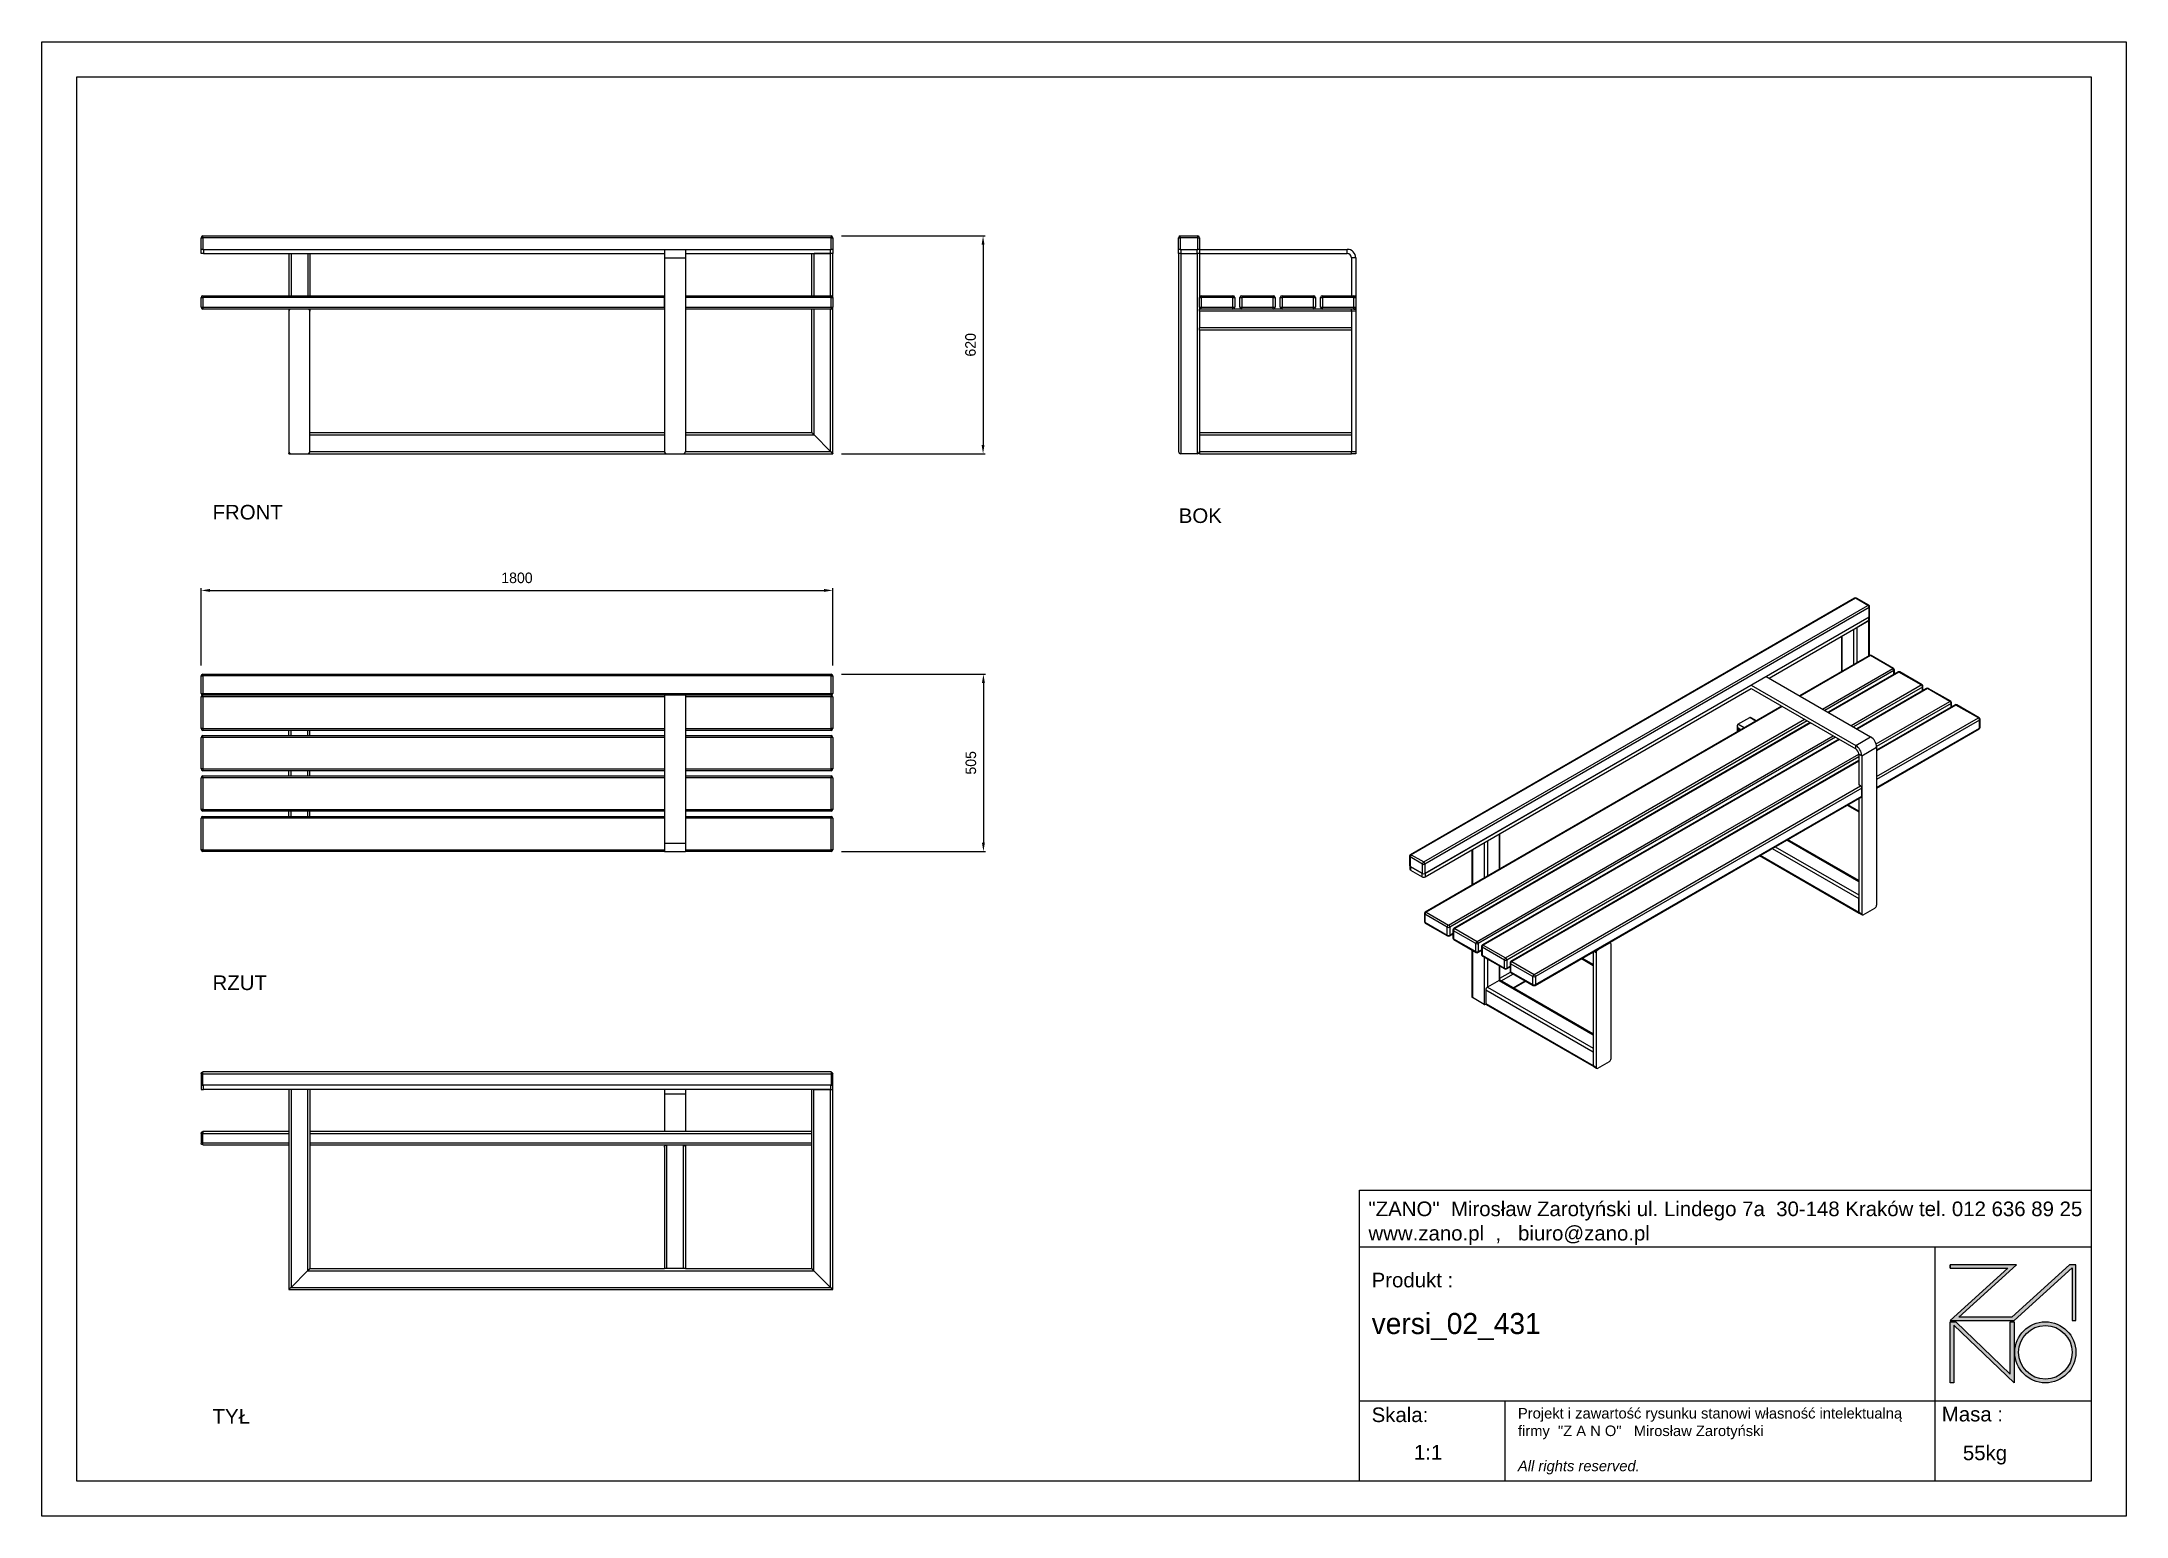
# Model space of a CAD drawing. Header units: millimetres. Extents: x 2 to 5942, y -1953 to 2247.
import ezdxf

# ---------------------------------------------------------------- set-up
doc = ezdxf.new("R2010")
doc.units = ezdxf.units.MM
doc.header["$PDSIZE"] = -1
doc.layers.add('tabelka', color=155, linetype='Continuous')
doc.layers.add('WYMIAR', color=96, linetype='Continuous')
doc.dimstyles.new('1-1', dxfattribs={"dimtxt": 30, "dimasz": 25, "dimexe": 6.25, "dimexo": 30, "dimgap": 20.625, "dimtad": 1, "dimdec": 1, "dimtxsty": 'Standard', "dimcen": 0, "dimclrd": 2, "dimclre": 2, "dimclrt": 2, "dimadec": 0, "dimazin": 0, "dimtfac": 1, "dimtdec": 1, "dimtmove": 0, "dimatfit": 3, "dimfxl": 0, "dimarcsym": 0})

# ---------------------------------------------------------------- blocks, each defined once
blk = doc.blocks.new('zano')
at = {"layer": 'Defpoints', "lineweight": 5}
for points in [[(6270.2, 3716.2), (6270.2, 3707.4), (6434.8, 3707.4), (6270.2, 3558.4), (6452.4, 3558.4), (6617.9, 3708.2), (6617.9, 3558.4), (6628.6, 3558.4), (6628.6, 3716.2), (6610.7, 3716.2), (6446.1, 3567.2), (6295.4, 3567.2), (6459.9, 3716.2), (6270.2, 3716.2), (6270.2, 3707.4)], [(6270.2, 3554.4), (6286.2, 3554.4), (6441.7, 3405.6), (6441.7, 3554.4), (6452.4, 3554.4), (6452.4, 3380.5), (6281, 3544.6), (6281, 3380.5), (6270.2, 3380.5)]]:
    blk.add_hatch(color=251, dxfattribs=at).paths.add_polyline_path(points)
h = blk.add_hatch(color=251, dxfattribs=at)
h.paths.add_polyline_path([(6454.7, 3467.4, 1), (6628.6, 3467.4, 1)])
h.paths.add_polyline_path([(6617.9, 3467.4, -1), (6465.4, 3467.4, -1)], flags=16)
at = {"layer": 'Defpoints', "color": 251, "lineweight": 5}
blk.add_lwpolyline([(6434.8, 3707.4), (6270.2, 3558.4), (6452.4, 3558.4), (6617.9, 3708.2), (6617.9, 3558.4), (6628.6, 3558.4), (6628.6, 3716.2), (6610.7, 3716.2), (6446.1, 3567.2), (6295.4, 3567.2), (6459.9, 3716.2), (6270.2, 3716.2), (6270.2, 3707.4), (6432.1, 3707.4)], dxfattribs=at)
for points in [[(6270.2, 3716.2), (6270.2, 3707.4), (6434.8, 3707.4), (6270.2, 3558.4), (6452.4, 3558.4), (6617.9, 3708.2), (6617.9, 3558.4), (6628.6, 3558.4), (6628.6, 3716.2), (6610.7, 3716.2), (6446.1, 3567.2), (6295.4, 3567.2), (6459.9, 3716.2), (6270.2, 3716.2), (6270.2, 3707.4)], [(6270.2, 3554.4), (6286.2, 3554.4), (6441.7, 3405.6), (6441.7, 3554.4), (6452.4, 3554.4), (6452.4, 3380.5), (6281, 3544.6), (6281, 3380.5), (6270.2, 3380.5)]]:
    blk.add_lwpolyline(points, close=True, dxfattribs=at)
for radius in [87, 76.3]:
    blk.add_circle((6541.7, 3467.4), radius, dxfattribs=at)
blk = doc.blocks.new('TABELA')
at = {"layer": 'tabelka', "lineweight": 5}
for p, q in [((4587.4, 3929.4), (6672.4, 3929.4)), ((4587.4, 3767.6), (4587.4, 3929.4)), ((4587.4, 3929.4), (6672.4, 3929.4)), ((6226.5, 3767.6), (6226.5, 3329)), ((4587.4, 3329), (6672.4, 3329)), ((5001.6, 3329), (5001.6, 3100.4)), ((6226.5, 3329), (6226.5, 3100.4))]:
    blk.add_line(p, q, dxfattribs=at)
blk.add_lwpolyline([(4587.4, 3767.6), (6672.4, 3767.6), (6672.4, 3100.4), (4587.4, 3100.4)], close=True, dxfattribs=at)
blk.add_blockref('zano', (0, 0))
at = {"layer": 'tabelka', "lineweight": 5, "attachment_point": 1}
for s, insert, char_height, width in [('{\\fArial|b0|i0|c238|p34;"ZANO"  Mirosław Zarotyński ul. Lindego 7a  30-148 Kraków tel. 012 636 89 25\\Pwww.zano.pl  ,   biuro@zano.pl}', (4613, 3896.9), 41.595, 2040.38), ('{\\fArial|b0|i0|c238|p34;Produkt : }', (4622, 3694.1), 41.595, 265.273), ('{\\fCentury Gothic|b0|i0|c238|p34;versi_02_431}', (4622, 3579.5), 60, 1084.274), ('{\\fArial|b0|i0|c238|p34;Skala: }', (4622, 3310.3), 41.595, 191.675), ('{\\fArial|b0|i0|c238|p34;Masa :}', (6246.7, 3312.2), 41.595, 200.457), ('{\\fArial|b0|i0|c238|p34;1:1}', (4742.5, 3203.5), 41.595, 42.482), ('{\\fArial|b0|i0|c238|p34;55kg}', (6306.7, 3201.8), 41.595, 42.482)]:
    blk.add_mtext(s, dxfattribs=dict(at, insert=insert, char_height=char_height, width=width))
at = {"layer": 'tabelka', "color": 1, "lineweight": 5, "insert": (5038.9, 3308.9), "char_height": 30, "width": 1186.12, "attachment_point": 1}
blk.add_mtext('{\\fArial|b0|i0|c0|p34;Projekt i zawartość rysunku stanowi własność intelektualną firmy \\fArial|b0|i0|c238|p34; "Z A N O"   Mirosław Zarotyński\\fArial|b0|i1|c238|p34;\\P\\PAll rights reserved.}', dxfattribs=at)
blk = doc.blocks.new('izometria')
for p, q in [((2519.2, 1058.5), (1253.4, 327.8)), ((2521.7, 1058.3), (1255.9, 327.6)), ((1291.3, 307.2), (2557, 1037.9)), ((2560.6, 1031.7), (1294.8, 301.1)), ((2557, 1037.9), (2521.7, 1058.3)), ((2559.5, 1038.1), (2524.2, 1058.5)), ((2560.6, 1004.8), (2560.6, 1031.7)), ((2562, 1006.8), (2562, 1033.8)), ((1294.8, 274.1), (2560.6, 1004.8)), ((1295.8, 274.7), (2559.6, 1004.2)), ((2275.6, 830.5), (2559.6, 994.4)), ((2483.8, 850.3), (2483.8, 950.7)), ((2517.1, 869.6), (2517.1, 969.9)), ((2559.6, 994.4), (2526.2, 975.2)), ((2526.2, 874.8), (2526.2, 975.2)), ((2559.6, 994.4), (2559.6, 1004.2)), ((2559.6, 894), (2559.6, 994.4)), ((2561.4, 997), (2561.4, 1005.5)), ((2561.4, 895.1), (2561.4, 997)), ((2561.6, 895.2), (2362.5, 780.3)), ((2564.1, 895), (2364, 779.5)), ((2481.9, 949.6), (2481.9, 849.2)), ((2627.7, 858.2), (2564.1, 895)), ((2630.2, 858.5), (2566.6, 895.2)), ((2267.1, 835.4), (2564.8, 663.5)), ((2427.6, 742.7), (2627.7, 858.2)), ((2631.3, 852.1), (2434.7, 738.6)), ((2642.9, 848.3), (2443.8, 733.4)), ((2645.4, 848), (2445.3, 732.5)), ((2631.3, 841.6), (2631.3, 852.1)), ((2632.7, 842.4), (2632.7, 854.1)), ((2709, 811.3), (2645.4, 848)), ((2711.5, 811.5), (2647.9, 848.3)), ((1295.8, 264.9), (2224.7, 801.1)), ((2224.7, 810.9), (2522.4, 639)), ((2224.7, 801.1), (2522.4, 629.2)), ((2509, 695.8), (2709, 811.3)), ((2712.6, 805.2), (2516, 691.7)), ((2724.2, 801.3), (2525.2, 686.4)), ((2726.7, 801.1), (2526.6, 685.6)), ((2712.6, 794.6), (2712.6, 805.2)), ((2714, 795.5), (2714, 807.2)), ((2790.4, 764.3), (2726.7, 801.1)), ((2792.9, 764.6), (2729.2, 801.3)), ((2311.6, 750.9), (1295.9, 164.5)), ((2313.1, 750.1), (1298.4, 164.3)), ((1362, 127.5), (2376.7, 713.3)), ((2186.8, 699.2), (2220.2, 718.5)), ((2237.8, 708.3), (2220.2, 718.5)), ((2239.7, 709.4), (2224.7, 718)), ((2580.3, 643.1), (2790.4, 764.3)), ((2793.9, 758.2), (2581.7, 635.7)), ((2805.5, 754.4), (2581.8, 625.2)), ((2808, 754.1), (2581.8, 623.5)), ((2581.8, 550), (2871.7, 717.4)), ((2793.9, 747.7), (2793.9, 758.2)), ((2795.4, 748.5), (2795.4, 760.3)), ((2871.7, 717.4), (2808, 754.1)), ((2874.2, 717.6), (2810.5, 754.4)), ((2876.7, 690.5), (2876.7, 713.3)), ((2383.8, 709.2), (1365.5, 121.4)), ((2392.9, 704), (1377.2, 117.6)), ((2394.4, 703.1), (1379.7, 117.3)), ((1443.3, 80.6), (2458, 666.4)), ((2465.1, 662.3), (1446.9, 74.5)), ((2474.3, 657), (1458.5, 70.6)), ((2475.7, 656.2), (1461, 70.4)), ((2184.9, 695), (2184.9, 677.8)), ((2204.4, 689), (2186.8, 699.2)), ((2191.1, 681.3), (2186.8, 688.7)), ((2195.3, 683.8), (2186.8, 688.7)), ((2186.8, 688.7), (2186.8, 678.8)), ((2522.4, 639), (2564.8, 663.5)), ((2875.2, 711.3), (2581.8, 541.9)), ((2581.8, 519), (2875.2, 688.4)), ((2581.8, 517.3), (2874.2, 686.1)), ((2875.2, 688.4), (2875.2, 711.3)), ((1524.6, 33.7), (2530.9, 614.5)), ((2530.9, 606.4), (1528.2, 27.5)), ((2530.9, 595.8), (1539.8, 23.7)), ((2530.9, 594.1), (1542.3, 23.5)), ((2522.4, 629.2), (2522.4, 639)), ((2539.3, 609.6), (2530.9, 614.5)), ((2530.9, 614.5), (2530.9, 526.4)), ((2539.3, 609.6), (2581.8, 634.1)), ((2539.3, 609.6), (2539.3, 159.2)), ((2581.8, 634.1), (2581.8, 183.7)), ((2581.8, 541.9), (2581.8, 519)), ((1606, -13.3), (2535.8, 523.5)), ((1608.5, -44.6), (2538.3, 492.2)), ((2539.3, 517.4), (1609.5, -19.4)), ((1609.5, -42.3), (2539.3, 494.5)), ((2535.8, 523.5), (2530.9, 526.4)), ((2530.9, 487.9), (2530.9, 164.1)), ((2530.9, 487.9), (2530.9, 451.6)), ((2539.3, 494.5), (2539.3, 517.4)), ((2497.5, 468.7), (2530.9, 449.4)), ((2530.9, 451.6), (2499.4, 469.7)), ((1463.5, 361.7), (1463.5, 261.3)), ((1472.6, 366.9), (1506, 386.2)), ((1472.6, 366.9), (1472.6, 266.6)), ((1506, 386.2), (1506, 285.8)), ((1507.8, 286.9), (1507.8, 387.3)), ((2326.2, 369.8), (2530.9, 251.7)), ((2530.9, 253.8), (2328.1, 370.9)), ((1250.9, 323.5), (1250.9, 296.6)), ((1287.8, 301.1), (1252.4, 321.5)), ((1252.4, 321.5), (1252.4, 294.5)), ((1255.9, 327.6), (1291.3, 307.2)), ((1287.8, 274.1), (1287.8, 301.1)), ((1294.8, 301.1), (1294.8, 274.1)), ((1428.3, 341.4), (1428.3, 241)), ((1430.2, 342.4), (1430.2, 242.1)), ((2248.5, 325), (2532.2, 161.2)), ((2250.4, 326), (2530.9, 164.1)), ((2283.8, 345.3), (2530.9, 202.7)), ((2292.9, 350.5), (2530.9, 213.1)), ((1251.5, 295.2), (1251.5, 286.8)), ((1252.4, 294.5), (1287.8, 274.1)), ((1253.4, 293.9), (1286.8, 274.7)), ((1253.4, 293.9), (1253.4, 284.1)), ((1253.4, 284.1), (1286.8, 264.9)), ((1286.8, 264.9), (1286.8, 274.7)), ((1295.8, 274.7), (1295.8, 264.9)), ((2530.9, 164.1), (2530.9, 202.7)), ((1293.4, 160.2), (1293.4, 137.3)), ((1358.5, 121.4), (1294.8, 158.2)), ((1294.8, 158.2), (1294.8, 135.3)), ((1294.8, 135.3), (1358.5, 98.6)), ((1295.9, 133), (1359.5, 96.3)), ((1298.4, 164.3), (1362, 127.5)), ((1358.5, 98.6), (1358.5, 121.4)), ((1365.5, 121.4), (1365.5, 98.6)), ((2530.9, 164.1), (2539.3, 159.2)), ((2532.2, 161.2), (2540.7, 156.3)), ((2543.9, 156.6), (2577.2, 175.9)), ((1364.5, 96.3), (1374.7, 102.1)), ((1365.5, 98.6), (1374.7, 103.8)), ((1374.7, 113.3), (1374.7, 90.4)), ((1439.8, 74.5), (1376.2, 111.2)), ((1376.2, 111.2), (1376.2, 88.4)), ((1376.2, 88.4), (1439.8, 51.6)), ((1377.2, 86.1), (1440.8, 49.3)), ((1379.7, 117.3), (1443.3, 80.6)), ((1439.8, 51.6), (1439.8, 74.5)), ((1446.9, 74.5), (1446.9, 51.6)), ((1456, 66.3), (1456, 43.5)), ((1521.1, 27.5), (1457.5, 64.3)), ((1457.5, 64.3), (1457.5, 41.4)), ((1461, 70.4), (1524.6, 33.7)), ((1820.6, 75.5), (1787.3, 56.3)), ((1820.6, 75.5), (1818.6, 76.7)), ((1823.8, 75.9), (1820.4, 77.8)), ((1825.2, -253), (1825.2, 72.9)), ((1428.3, 56.6), (1428.3, -75.1)), ((1430.2, 55.5), (1430.2, -79.2)), ((1445.8, 49.3), (1456, 55.2)), ((1446.9, 51.6), (1456, 56.9)), ((1457.5, 41.4), (1521.1, 4.7)), ((1458.5, 39.1), (1522.1, 2.4)), ((1463.5, 36.2), (1463.5, -98.5)), ((1472.6, 31), (1472.6, -49.5)), ((1506, 11.7), (1506, -30.2)), ((1507.8, -29.2), (1507.8, 10.6)), ((1521.1, 4.7), (1521.1, 27.5)), ((1527.1, 2.4), (1537.3, 8.3)), ((1528.2, 27.5), (1528.2, 4.7)), ((1528.2, 4.7), (1537.3, 9.9)), ((1537.3, 19.4), (1537.3, -3.5)), ((1602.4, -19.4), (1538.8, 17.3)), ((1538.8, 17.3), (1538.8, -5.5)), ((1542.3, 23.5), (1606, -13.3)), ((1740.9, 31.9), (1774.3, 12.6)), ((1774.3, 14.8), (1742.8, 33)), ((1774.3, 51.1), (1774.3, -272.6)), ((1774.3, 51.1), (1774.3, 14.8)), ((1782.7, 48.4), (1776.1, 52.2)), ((1782.7, 48.4), (1782.7, -277.5)), ((1785.2, 57.5), (1787.3, 56.3)), ((1468.1, -57.3), (1774.3, -234.1)), ((1468.1, -57.3), (1468.1, -95.9)), ((1506, -30.2), (1472.6, -49.5)), ((1472.6, -49.5), (1774.3, -223.6)), ((1506, -30.2), (1774.3, -185.1)), ((1507.8, -23.9), (1538.2, -6.4)), ((1774.3, -182.9), (1509.2, -29.9)), ((1512.4, -31.8), (1546.8, -11.9)), ((1538.8, -5.5), (1602.4, -42.3)), ((1539.8, -7.8), (1603.5, -44.6)), ((1545.8, -51), (1580.2, -31.1)), ((1547.6, -52.1), (1582.1, -32.2)), ((1602.4, -42.3), (1602.4, -19.4)), ((1609.5, -19.4), (1609.5, -42.3)), ((1463.5, -98.5), (1430.2, -79.2)), ((1468.1, -95.9), (1774.3, -272.6)), ((1468.1, -98), (1468.5, -97.8)), ((1469.4, -98.8), (1775.6, -275.6)), ((1774.3, -234.1), (1774.3, -272.6)), ((1774.3, -272.6), (1782.7, -277.5)), ((1775.6, -275.6), (1784.1, -280.5)), ((1787.3, -280.1), (1820.6, -260.9))]:
    blk.add_line(p, q)
for centre, radius, start, end in [((2521.7, 1054.2), 5, 60.00269, 119.99731), ((2520.2, 1056.2), 2.51, 54.38282, 114.30692), ((2523.1, 1056.2), 2.51, 65.69299, 125.6175), ((2558.5, 1035.8), 2.51, 65.69299, 125.6175), ((2552.9, 1031.4), 7.68, 2.6054, 57.3946), ((2557, 1033.8), 5, 0, 60.00269), ((2559.5, 1034), 2.51, 294.37425, 354.30471), ((2558.2, 997.4), 3.22, 294.37384, 354.30574), ((2559.5, 1007.1), 2.51, 294.37425, 354.30471), ((2564.1, 890.9), 5, 60.00269, 119.99731), ((2562.6, 892.9), 2.51, 54.38216, 114.30704), ((2565.6, 892.9), 2.51, 65.69303, 125.61801), ((2629.2, 856.2), 2.51, 65.69303, 125.61801), ((2623.6, 851.8), 7.68, 2.60549, 57.39451), ((2627.7, 854.1), 5, 360, 60.00269), ((2630.2, 854.4), 2.51, 294.3737, 354.30526), ((2645.4, 843.9), 5, 60.00269, 119.99731), ((2643.9, 846), 2.51, 54.38209, 114.30733), ((2646.9, 846), 2.51, 65.69303, 125.61801), ((2710.5, 809.2), 2.51, 65.69303, 125.61801), ((2704.9, 804.8), 7.68, 2.60558, 57.39442), ((2709, 807.2), 5, 360, 60.00269), ((2711.5, 807.5), 2.51, 294.3755, 354.30347), ((2726.7, 797), 5, 60.00269, 119.99731), ((2725.3, 799), 2.51, 54.38222, 114.30674), ((2728.2, 799), 2.51, 65.69303, 125.61801), ((2791.8, 762.3), 2.51, 65.69303, 125.61801), ((2786.2, 757.9), 7.68, 2.60513, 57.39487), ((2790.4, 760.3), 5, 0, 60.00269), ((2792.9, 760.5), 2.51, 294.37282, 354.30504), ((2808, 750.1), 5, 60.00269, 119.99731), ((2806.6, 752.1), 2.51, 54.38199, 114.30697), ((2809.5, 752.1), 2.51, 65.69303, 125.61801), ((2873.1, 715.4), 2.51, 65.69303, 125.61801), ((2867.5, 710.9), 7.68, 2.60513, 57.39487), ((2871.7, 713.3), 5, 0, 60.00269), ((2874.2, 713.6), 2.51, 294.37476, 354.3031), ((2544.9, 632.5), 36.9, 2.60544, 57.39452), ((2871.7, 690.5), 5, 299.99731, 0), ((2872.9, 688.1), 2.35, 303.40084, 7.91219), ((2874.2, 690.7), 2.51, 294.37476, 354.3031), ((2502.5, 608), 36.9, 2.60544, 57.39452), ((2512.5, 613.8), 18.4, 2.47654, 57.52354), ((2531.7, 517), 7.68, 2.60513, 57.39487), ((2537, 494.2), 2.35, 303.40084, 7.91219), ((1255.9, 323.5), 5, 119.99731, 180), ((1253.4, 323.8), 2.51, 185.69446, 245.62722), ((1260.1, 321.1), 7.68, 122.60511, 177.39489), ((1254.5, 325.5), 2.51, 54.38282, 114.30692), ((1295.4, 300.7), 7.68, 122.60511, 177.39489), ((1291.3, 307.9), 7.68, 242.60914, 297.39086), ((1287.2, 300.7), 7.68, 2.6054, 57.3946), ((1253.4, 296.8), 2.51, 185.69446, 245.62722), ((1254.7, 287.1), 3.22, 185.69381, 245.62662), ((1291.3, 273.6), 9.84, 242.60949, 297.39051), ((1291.3, 280.9), 7.68, 242.60914, 297.39086), ((2571.9, 184.2), 9.84, 302.6054, 357.39468), ((1298.4, 160.2), 5, 119.99731, 180), ((1295.9, 160.5), 2.51, 185.6943, 245.62738), ((1298.4, 137.3), 5, 180, 240.00269), ((1295.9, 137.6), 2.51, 185.6943, 245.62738), ((1302.5, 157.8), 7.68, 122.60513, 177.39487), ((1297.2, 135), 2.42, 173.07795, 235.60902), ((1296.9, 162.2), 2.51, 54.38216, 114.30704), ((1366.1, 121.1), 7.68, 122.60513, 177.39487), ((1362, 128.2), 7.68, 242.60921, 297.39079), ((1357.9, 121.1), 7.68, 2.60549, 57.39451), ((2534, 163.8), 3.21, 174.23589, 234.45129), ((2542.1, 158.8), 2.79, 170.78563, 309.20339), ((1362, 105.4), 7.68, 242.60921, 297.39079), ((1360.9, 98.3), 2.42, 173.07795, 235.60902), ((1362, 100.6), 5, 240.00269, 299.99731), ((1363.2, 98.2), 2.35, 303.39824, 7.91369), ((1379.7, 113.3), 5, 119.99731, 180), ((1377.2, 113.5), 2.51, 185.69459, 245.62709), ((1379.7, 90.4), 5, 180, 240.00269), ((1377.2, 90.6), 2.51, 185.69459, 245.62709), ((1378.6, 88.1), 2.42, 173.07795, 235.60902), ((1383.8, 110.9), 7.68, 122.60513, 177.39487), ((1378.2, 115.3), 2.51, 54.38209, 114.30733), ((1447.5, 74.1), 7.68, 122.60513, 177.39487), ((1443.3, 81.3), 7.69, 242.6093, 297.3907), ((1439.2, 74.1), 7.68, 2.60558, 57.39442), ((1461, 66.3), 5, 119.99731, 180), ((1458.5, 66.6), 2.51, 185.69401, 245.62767), ((1465.1, 63.9), 7.68, 122.60513, 177.39487), ((1459.5, 68.4), 2.51, 54.38222, 114.30674), ((1822.4, 73.4), 2.79, 350.78668, 129.20326), ((1443.3, 58.4), 7.69, 242.6093, 297.3907), ((1442.2, 51.3), 2.42, 173.07795, 235.60902), ((1443.3, 53.7), 5, 240.00269, 299.99731), ((1444.5, 51.3), 2.35, 303.40029, 7.91164), ((1461, 43.5), 5, 180, 240.00269), ((1458.5, 43.7), 2.51, 185.69401, 245.62767), ((1459.9, 41.1), 2.42, 173.07795, 235.60902), ((1528.8, 27.2), 7.68, 122.60513, 177.39487), ((1524.6, 34.4), 7.68, 242.60884, 297.39116), ((1524.6, 11.5), 7.68, 242.60884, 297.39116), ((1523.5, 4.4), 2.42, 173.07795, 235.60902), ((1524.6, 6.7), 5, 240.00269, 299.99731), ((1520.5, 27.2), 7.68, 2.60513, 57.39487), ((1525.8, 4.3), 2.35, 303.39863, 7.91441), ((1542.3, 19.4), 5, 119.99731, 180), ((1539.8, 19.6), 2.51, 185.69496, 245.62718), ((1546.5, 17), 7.68, 122.60513, 177.39487), ((1540.9, 21.4), 2.51, 54.38199, 114.30697), ((1792.6, 48), 9.84, 122.60534, 177.39474), ((1477.9, -57.8), 9.84, 122.60534, 177.39474), ((1507.8, -32.9), 3.22, 65.69254, 125.61803), ((1542.3, -3.5), 5, 180, 240.00269), ((1539.8, -3.2), 2.51, 185.69496, 245.62718), ((1541.2, -5.8), 2.42, 173.07795, 235.60902), ((1610.1, -19.8), 7.68, 122.60513, 177.39487), ((1606, -12.6), 7.68, 242.60884, 297.39116), ((1606, -35.4), 7.68, 242.60884, 297.39116), ((1604.8, -42.6), 2.42, 173.07795, 235.60902), ((1606, -40.2), 5, 240.00269, 299.99731), ((1601.8, -19.8), 7.68, 2.60513, 57.39487), ((1607.2, -42.6), 2.35, 303.40084, 7.91219), ((1471.2, -96.2), 3.12, 173.30854, 235.37865), ((1777.4, -273), 3.21, 174.23589, 234.45129), ((1777.3, -273), 3.12, 173.30854, 235.37865), ((1785.5, -278), 2.79, 170.78578, 309.20323), ((1815.3, -252.6), 9.84, 302.60571, 357.39406)]:
    blk.add_arc(centre, radius, start, end)
for centre, major_axis, start_param, end_param in [((2224.7, 710.6), (-4.53, 7.84), 5.497828, 6.283145), ((2224.7, 710.6), (-4.53, 7.84), 5.497828, 6.283145), ((2191.3, 691.4), (-4.53, 7.84), 6.283145, 7.853941), ((2191.3, 691.4), (-4.53, 7.84), 6.283145, 7.853941), ((1501.4, -32.8), (4.53, 7.84), 5.435192, 5.497828), ((1501.4, -32.8), (4.53, 7.84), 5.435192, 5.497828), ((1434.7, -71.4), (4.53, 7.84), 2.356235, 3.141633), ((1434.7, -71.4), (4.53, 7.84), 2.356235, 3.141633), ((1468.1, -90.7), (4.53, 7.84), 3.141633, 3.989708), ((1468.1, -90.7), (4.53, 7.84), 3.141633, 3.989708)]:
    blk.add_ellipse(centre, major_axis=major_axis, ratio=0.577335, start_param=start_param, end_param=end_param)
blk = doc.blocks.new('bok')
for p, q in [((342.3, 1607.6), (342.3, 1640.6)), ((342.3, 1640.6), (347.3, 1640.6)), ((347.3, 1607.6), (342.3, 1607.6)), ((342.3, 1595.6), (342.3, 1607.6)), ((347.3, 1640.6), (347.3, 1645.6)), ((347.3, 1645.6), (397.3, 1645.6)), ((347.3, 1640.6), (347.3, 1607.6)), ((397.3, 1640.6), (347.3, 1640.6)), ((347.3, 1607.6), (397.3, 1607.6)), ((348.7, 1607.6), (348.7, 1595.6)), ((348.7, 1607.6), (395.9, 1607.6)), ((395.9, 1595.6), (395.9, 1607.6)), ((397.3, 1640.6), (397.3, 1645.6)), ((397.3, 1607.6), (397.3, 1640.6)), ((397.3, 1640.6), (402.3, 1640.6)), ((402.3, 1607.6), (397.3, 1607.6)), ((402.3, 1640.6), (402.3, 1607.6)), ((402.3, 1607.6), (823.3, 1607.6)), ((402.3, 1607.6), (402.3, 1595.6)), ((823.3, 1595.6), (823.3, 1607.6)), ((348.7, 1595.6), (342.3, 1595.6)), ((342.3, 1595.6), (342.3, 1032)), ((348.7, 1595.6), (395.9, 1595.6)), ((348.7, 1595.6), (348.7, 1025.6)), ((402.3, 1595.6), (395.9, 1595.6)), ((395.9, 1595.6), (395.9, 1025.6)), ((402.3, 1595.6), (823.3, 1595.6)), ((402.3, 1595.6), (402.3, 1470.6)), ((847.3, 1583.6), (835.3, 1583.6)), ((835.3, 1583.6), (835.3, 1475.6)), ((847.3, 1583.6), (847.3, 1470.6)), ((402.3, 1470.6), (407.3, 1470.6)), ((402.3, 1442.6), (402.3, 1470.6)), ((402.3, 1442.6), (407.3, 1442.6)), ((402.3, 1442.6), (402.3, 1437.6)), ((407.3, 1437.6), (402.3, 1437.6)), ((402.3, 1431.2), (402.3, 1437.6)), ((835.3, 1431.2), (402.3, 1431.2)), ((402.3, 1431.2), (402.3, 1384)), ((407.3, 1475.6), (497.3, 1475.6)), ((407.3, 1475.6), (407.3, 1470.6)), ((407.3, 1470.6), (407.3, 1442.6)), ((497.3, 1470.6), (407.3, 1470.6)), ((407.3, 1437.6), (407.3, 1442.6)), ((407.3, 1442.6), (497.3, 1442.6)), ((497.3, 1437.6), (407.3, 1437.6)), ((497.3, 1475.6), (497.3, 1470.6)), ((497.3, 1470.6), (502.3, 1470.6)), ((497.3, 1442.6), (497.3, 1470.6)), ((497.3, 1437.6), (497.3, 1442.6)), ((497.3, 1442.6), (502.3, 1442.6)), ((522.3, 1437.6), (497.3, 1437.6)), ((502.3, 1470.6), (502.3, 1442.6)), ((517.3, 1470.6), (522.3, 1470.6)), ((517.3, 1442.6), (517.3, 1470.6)), ((517.3, 1442.6), (522.3, 1442.6)), ((522.3, 1475.6), (612.3, 1475.6)), ((522.3, 1475.6), (522.3, 1470.6)), ((612.3, 1470.6), (522.3, 1470.6)), ((522.3, 1470.6), (522.3, 1442.6)), ((522.3, 1437.6), (522.3, 1442.6)), ((522.3, 1442.6), (612.3, 1442.6)), ((612.3, 1437.6), (522.3, 1437.6)), ((612.3, 1475.6), (612.3, 1470.6)), ((612.3, 1470.6), (617.3, 1470.6)), ((612.3, 1442.6), (612.3, 1470.6)), ((612.3, 1437.6), (612.3, 1442.6)), ((612.3, 1442.6), (617.3, 1442.6)), ((637.3, 1437.6), (612.3, 1437.6)), ((617.3, 1470.6), (617.3, 1442.6)), ((632.3, 1470.6), (637.3, 1470.6)), ((632.3, 1442.6), (632.3, 1470.6)), ((632.3, 1442.6), (637.3, 1442.6)), ((637.3, 1475.6), (727.3, 1475.6)), ((637.3, 1475.6), (637.3, 1470.6)), ((727.3, 1470.6), (637.3, 1470.6)), ((637.3, 1470.6), (637.3, 1442.6)), ((637.3, 1437.6), (637.3, 1442.6)), ((637.3, 1442.6), (727.3, 1442.6)), ((727.3, 1437.6), (637.3, 1437.6)), ((727.3, 1475.6), (727.3, 1470.6)), ((727.3, 1470.6), (732.3, 1470.6)), ((727.3, 1442.6), (727.3, 1470.6)), ((727.3, 1437.6), (727.3, 1442.6)), ((727.3, 1442.6), (732.3, 1442.6)), ((752.3, 1437.6), (727.3, 1437.6)), ((732.3, 1470.6), (732.3, 1442.6)), ((747.3, 1470.6), (752.3, 1470.6)), ((747.3, 1442.6), (747.3, 1470.6)), ((747.3, 1442.6), (752.3, 1442.6)), ((752.3, 1475.6), (752.3, 1470.6)), ((752.3, 1475.6), (842.3, 1475.6)), ((752.3, 1470.6), (752.3, 1442.6)), ((842.3, 1470.6), (752.3, 1470.6)), ((752.3, 1437.6), (752.3, 1442.6)), ((752.3, 1442.6), (842.3, 1442.6)), ((842.3, 1437.6), (752.3, 1437.6)), ((835.3, 1431.2), (835.3, 1437.6)), ((847.3, 1431.2), (835.3, 1431.2)), ((835.3, 1431.2), (835.3, 1032)), ((835.3, 1431.2), (835.3, 1384)), ((842.3, 1475.6), (842.3, 1470.6)), ((842.3, 1442.6), (842.3, 1470.6)), ((842.3, 1470.6), (847.3, 1470.6)), ((842.3, 1437.6), (842.3, 1442.6)), ((842.3, 1442.6), (847.3, 1442.6)), ((842.3, 1437.6), (847.3, 1437.6)), ((847.3, 1470.6), (847.3, 1442.6)), ((847.3, 1442.6), (847.3, 1437.6)), ((847.3, 1437.6), (847.3, 1431.2)), ((847.3, 1431.2), (847.3, 1032)), ((835.3, 1384), (402.3, 1384)), ((402.3, 1377.6), (402.3, 1384)), ((835.3, 1377.6), (402.3, 1377.6)), ((402.3, 1377.6), (402.3, 1085.6)), ((402.3, 1085.6), (835.3, 1085.6)), ((402.3, 1085.6), (402.3, 1079.2)), ((402.3, 1079.2), (402.3, 1032)), ((402.3, 1079.2), (835.3, 1079.2)), ((835.3, 1079.2), (835.3, 1032)), ((395.9, 1025.6), (348.7, 1025.6)), ((402.3, 1032), (402.3, 1025.6)), ((402.3, 1032), (835.3, 1032)), ((402.3, 1025.6), (835.3, 1025.6)), ((835.3, 1025.6), (835.3, 1032)), ((835.3, 1032), (847.3, 1032)), ((847.3, 1025.6), (835.3, 1025.6)), ((847.3, 1032), (847.3, 1025.6))]:
    blk.add_line(p, q)
for centre, radius, start, end in [((347.3, 1640.6), 5, 90, 180), ((397.3, 1640.6), 5, 0, 90), ((823.3, 1583.6), 24, 0, 90), ((823.3, 1583.6), 12, 0, 90), ((407.3, 1470.6), 5, 90, 180), ((407.3, 1442.6), 5, 180, 270), ((497.3, 1470.6), 5, 0, 90), ((497.3, 1442.6), 5, 270, 0), ((522.3, 1470.6), 5, 90, 180), ((522.3, 1442.6), 5, 180, 270), ((612.3, 1470.6), 5, 360, 90), ((612.3, 1442.6), 5, 270, 0), ((637.3, 1470.6), 5, 90, 180), ((637.3, 1442.6), 5, 180, 270), ((727.3, 1470.6), 5, 0, 90), ((727.3, 1442.6), 5, 270, 360), ((752.3, 1470.6), 5, 90, 180), ((752.3, 1442.6), 5, 180, 270), ((842.3, 1470.6), 5, 0, 90), ((842.3, 1442.6), 5, 270, 0), ((348.7, 1032), 6.4, 180, 270), ((395.9, 1032), 6.4, 270, 0)]:
    blk.add_arc(centre, radius, start, end)
blk = doc.blocks.new('rzut')
for p, q in [((-2442.7, 394.4), (-2437.7, 394.4)), ((-2442.7, 344.4), (-2442.7, 394.4)), ((-2437.7, 399.4), (-2437.7, 394.4)), ((-2437.7, 399.4), (-647.7, 399.4)), ((-2437.7, 394.4), (-2437.7, 344.4)), ((-647.7, 394.4), (-2437.7, 394.4)), ((-647.7, 394.4), (-647.7, 399.4)), ((-647.7, 344.4), (-647.7, 394.4)), ((-647.7, 394.4), (-642.7, 394.4)), ((-642.7, 394.4), (-642.7, 344.4)), ((-2442.7, 344.4), (-2437.7, 344.4)), ((-2437.7, 334.4), (-2442.7, 334.4)), ((-2442.7, 244.4), (-2442.7, 334.4)), ((-2437.7, 344.4), (-647.7, 344.4)), ((-2437.7, 339.4), (-2437.7, 344.4)), ((-2437.7, 334.4), (-2437.7, 339.4)), ((-647.7, 339.4), (-2437.7, 339.4)), ((-2437.7, 334.4), (-2437.7, 244.4)), ((-1122.7, 334.4), (-2437.7, 334.4)), ((-1122.7, 339.4), (-1122.7, -81.6)), ((-1062.7, 339.4), (-1062.7, -81.6)), ((-647.7, 334.4), (-1062.7, 334.4)), ((-647.7, 344.4), (-642.7, 344.4)), ((-647.7, 344.4), (-647.7, 339.4)), ((-647.7, 339.4), (-647.7, 334.4)), ((-647.7, 244.4), (-647.7, 334.4)), ((-642.7, 334.4), (-647.7, 334.4)), ((-642.7, 334.4), (-642.7, 244.4)), ((-2437.7, 244.4), (-2442.7, 244.4)), ((-2437.7, 244.4), (-2437.7, 239.4)), ((-2437.7, 244.4), (-1122.7, 244.4)), ((-1122.7, 239.4), (-2437.7, 239.4)), ((-2192.7, 224.4), (-2192.7, 239.4)), ((-2186.3, 224.4), (-2186.3, 239.4)), ((-2139.1, 224.4), (-2139.1, 239.4)), ((-2132.7, 224.4), (-2132.7, 239.4)), ((-1062.7, 244.4), (-647.7, 244.4)), ((-647.7, 239.4), (-1062.7, 239.4)), ((-647.7, 239.4), (-647.7, 244.4)), ((-642.7, 244.4), (-647.7, 244.4)), ((-2437.7, 219.4), (-2442.7, 219.4)), ((-2442.7, 129.4), (-2442.7, 219.4)), ((-2437.7, 219.4), (-2437.7, 224.4)), ((-2437.7, 224.4), (-1122.7, 224.4)), ((-2437.7, 219.4), (-2437.7, 129.4)), ((-1122.7, 219.4), (-2437.7, 219.4)), ((-1062.7, 224.4), (-647.7, 224.4)), ((-647.7, 219.4), (-1062.7, 219.4)), ((-647.7, 224.4), (-647.7, 219.4)), ((-647.7, 129.4), (-647.7, 219.4)), ((-642.7, 219.4), (-647.7, 219.4)), ((-642.7, 219.4), (-642.7, 129.4)), ((-2437.7, 129.4), (-2442.7, 129.4)), ((-2437.7, 129.4), (-2437.7, 124.4)), ((-2437.7, 129.4), (-1122.7, 129.4)), ((-1122.7, 124.4), (-2437.7, 124.4)), ((-2192.7, 109.4), (-2192.7, 124.4)), ((-2186.3, 109.4), (-2186.3, 124.4)), ((-2139.1, 109.4), (-2139.1, 124.4)), ((-2132.7, 109.4), (-2132.7, 124.4)), ((-1062.7, 129.4), (-647.7, 129.4)), ((-647.7, 124.4), (-1062.7, 124.4)), ((-647.7, 124.4), (-647.7, 129.4)), ((-642.7, 129.4), (-647.7, 129.4)), ((-2437.7, 104.4), (-2442.7, 104.4)), ((-2442.7, 14.4), (-2442.7, 104.4)), ((-2437.7, 104.4), (-2437.7, 109.4)), ((-2437.7, 109.4), (-1122.7, 109.4)), ((-2437.7, 104.4), (-2437.7, 14.4)), ((-1122.7, 104.4), (-2437.7, 104.4)), ((-1062.7, 109.4), (-647.7, 109.4)), ((-647.7, 104.4), (-1062.7, 104.4)), ((-647.7, 109.4), (-647.7, 104.4)), ((-647.7, 14.4), (-647.7, 104.4)), ((-642.7, 104.4), (-647.7, 104.4)), ((-642.7, 104.4), (-642.7, 14.4)), ((-2437.7, 14.4), (-2442.7, 14.4)), ((-2437.7, 14.4), (-2437.7, 9.4)), ((-2437.7, 14.4), (-1122.7, 14.4)), ((-1122.7, 9.4), (-2437.7, 9.4)), ((-2192.7, -5.6), (-2192.7, 9.4)), ((-2186.3, -5.6), (-2186.3, 9.4)), ((-2139.1, -5.6), (-2139.1, 9.4)), ((-2132.7, -5.6), (-2132.7, 9.4)), ((-1062.7, 14.4), (-647.7, 14.4)), ((-647.7, 9.4), (-1062.7, 9.4)), ((-647.7, 9.4), (-647.7, 14.4)), ((-642.7, 14.4), (-647.7, 14.4)), ((-2437.7, -10.6), (-2442.7, -10.6)), ((-2442.7, -100.6), (-2442.7, -10.6)), ((-2437.7, -10.6), (-2437.7, -5.6)), ((-2437.7, -5.6), (-1122.7, -5.6)), ((-2437.7, -10.6), (-2437.7, -100.6)), ((-1122.7, -10.6), (-2437.7, -10.6)), ((-1062.7, -5.6), (-647.7, -5.6)), ((-647.7, -10.6), (-1062.7, -10.6)), ((-647.7, -5.6), (-647.7, -10.6)), ((-647.7, -100.6), (-647.7, -10.6)), ((-642.7, -10.6), (-647.7, -10.6)), ((-642.7, -10.6), (-642.7, -100.6)), ((-2437.7, -100.6), (-2442.7, -100.6)), ((-2437.7, -100.6), (-1122.7, -100.6)), ((-2437.7, -100.6), (-2437.7, -105.6)), ((-1122.7, -105.6), (-2437.7, -105.6)), ((-1122.7, -81.6), (-1062.7, -81.6)), ((-1122.7, -81.6), (-1122.7, -105.6)), ((-1122.7, -105.6), (-1062.7, -105.6)), ((-1062.7, -81.6), (-1062.7, -105.6)), ((-1062.7, -100.6), (-647.7, -100.6)), ((-647.7, -105.6), (-1062.7, -105.6)), ((-647.7, -105.6), (-647.7, -100.6)), ((-642.7, -100.6), (-647.7, -100.6))]:
    blk.add_line(p, q)
for centre, start, end in [((-2437.7, 394.4), 90, 180), ((-647.7, 394.4), 0, 90), ((-2437.7, 344.4), 180, 270), ((-2437.7, 334.4), 90, 180), ((-647.7, 344.4), 270, 0), ((-647.7, 334.4), 0, 90), ((-2437.7, 244.4), 180, 270), ((-647.7, 244.4), 270, 0), ((-2437.7, 219.4), 90, 180), ((-647.7, 219.4), 0, 90), ((-2437.7, 129.4), 180, 270), ((-647.7, 129.4), 270, 0), ((-2437.7, 104.4), 90, 180), ((-647.7, 104.4), 0, 90), ((-2437.7, 14.4), 180, 270), ((-647.7, 14.4), 270, 0), ((-2437.7, -10.6), 90, 180), ((-647.7, -10.6), 0, 90), ((-2437.7, -100.6), 180, 270), ((-647.7, -100.6), 270, 0)]:
    blk.add_arc(centre, 5, start, end)
blk = doc.blocks.new('front')
for p, q in [((-2442.7, 1607.6), (-2442.7, 1640.6)), ((-2442.7, 1640.6), (-2437.7, 1640.6)), ((-2437.7, 1607.6), (-2442.7, 1607.6)), ((-2442.7, 1595.6), (-2442.7, 1607.6)), ((-2437.7, 1645.6), (-647.7, 1645.6)), ((-2437.7, 1640.6), (-2437.7, 1645.6)), ((-647.7, 1640.6), (-2437.7, 1640.6)), ((-2437.7, 1640.6), (-2437.7, 1607.6)), ((-2437.7, 1607.6), (-1122.7, 1607.6)), ((-2436.3, 1607.6), (-2436.3, 1595.6)), ((-2436.3, 1607.6), (-1122.7, 1607.6)), ((-1122.7, 1607.6), (-1122.7, 1583.6)), ((-1122.7, 1607.6), (-1062.7, 1607.6)), ((-1062.7, 1607.6), (-647.7, 1607.6)), ((-1062.7, 1607.6), (-1062.7, 1583.6)), ((-1062.7, 1607.6), (-649.1, 1607.6)), ((-649.1, 1595.6), (-649.1, 1607.6)), ((-647.7, 1645.6), (-647.7, 1640.6)), ((-647.7, 1607.6), (-647.7, 1640.6)), ((-647.7, 1640.6), (-642.7, 1640.6)), ((-642.7, 1607.6), (-647.7, 1607.6)), ((-642.7, 1640.6), (-642.7, 1607.6)), ((-642.7, 1607.6), (-642.7, 1595.6)), ((-2436.3, 1595.6), (-2442.7, 1595.6)), ((-2436.3, 1595.6), (-1122.7, 1595.6)), ((-2192.7, 1595.6), (-2192.7, 1475.6)), ((-2186.3, 1595.6), (-2139.1, 1595.6)), ((-2186.3, 1595.6), (-2186.3, 1475.6)), ((-2139.1, 1595.6), (-2139.1, 1475.6)), ((-2132.7, 1595.6), (-2132.7, 1475.6)), ((-1122.7, 1583.6), (-1062.7, 1583.6)), ((-1122.7, 1583.6), (-1122.7, 1032)), ((-1062.7, 1595.6), (-649.1, 1595.6)), ((-1062.7, 1583.6), (-1062.7, 1032)), ((-702.7, 1475.6), (-702.7, 1595.6)), ((-649.1, 1595.6), (-696.3, 1595.6)), ((-696.3, 1475.6), (-696.3, 1595.6)), ((-642.7, 1595.6), (-649.1, 1595.6)), ((-649.1, 1475.6), (-649.1, 1595.6)), ((-642.7, 1470.6), (-642.7, 1595.6)), ((-2442.7, 1470.6), (-2437.7, 1470.6)), ((-2442.7, 1442.6), (-2442.7, 1470.6)), ((-2442.7, 1442.6), (-2437.7, 1442.6)), ((-2437.7, 1475.6), (-2437.7, 1470.6)), ((-2437.7, 1475.6), (-1122.7, 1475.6)), ((-2437.7, 1470.6), (-2437.7, 1442.6)), ((-1122.7, 1470.6), (-2437.7, 1470.6)), ((-2437.7, 1442.6), (-1122.7, 1442.6)), ((-2437.7, 1442.6), (-2437.7, 1437.6)), ((-2186.3, 1437.6), (-2437.7, 1437.6)), ((-2192.7, 1437.6), (-2192.7, 1431.2)), ((-2192.7, 1431.2), (-2192.7, 1032)), ((-2139.1, 1437.6), (-2186.3, 1437.6)), ((-1122.7, 1437.6), (-2139.1, 1437.6)), ((-2132.7, 1437.6), (-2132.7, 1431.2)), ((-2132.7, 1032), (-2132.7, 1431.2)), ((-1122.7, 1442.6), (-1122.7, 1470.6)), ((-1062.7, 1475.6), (-647.7, 1475.6)), ((-647.7, 1470.6), (-1062.7, 1470.6)), ((-1062.7, 1470.6), (-1062.7, 1442.6)), ((-1062.7, 1442.6), (-647.7, 1442.6)), ((-647.7, 1437.6), (-1062.7, 1437.6)), ((-702.7, 1085.6), (-702.7, 1437.6)), ((-696.3, 1079.2), (-696.3, 1437.6)), ((-649.1, 1032), (-649.1, 1437.6)), ((-647.7, 1470.6), (-647.7, 1475.6)), ((-647.7, 1442.6), (-647.7, 1470.6)), ((-647.7, 1470.6), (-642.7, 1470.6)), ((-647.7, 1442.6), (-647.7, 1437.6)), ((-647.7, 1442.6), (-642.7, 1442.6)), ((-642.7, 1470.6), (-642.7, 1442.6)), ((-642.7, 1025.6), (-642.7, 1442.6)), ((-2132.7, 1085.6), (-1122.7, 1085.6)), ((-2132.7, 1079.2), (-1122.7, 1079.2)), ((-1062.7, 1085.6), (-702.7, 1085.6)), ((-1062.7, 1079.2), (-696.3, 1079.2)), ((-696.3, 1079.2), (-649.1, 1032)), ((-2192.7, 1032), (-2192.7, 1025.6)), ((-2192.7, 1025.6), (-2186.3, 1025.6)), ((-2186.3, 1025.6), (-2139.1, 1025.6)), ((-2139.1, 1025.6), (-1116.3, 1025.6)), ((-2132.7, 1032), (-1122.7, 1032)), ((-1116.3, 1025.6), (-1069.1, 1025.6)), ((-1069.1, 1025.6), (-642.7, 1025.6)), ((-1062.7, 1032), (-649.1, 1032))]:
    blk.add_line(p, q)
at = {"flags": 128}
for points in [[(-702.7, 1085.6), (-702.6, 1085.4), (-702.3, 1085.1), (-701.7, 1084.5), (-700.9, 1083.7), (-699.9, 1082.7), (-698.8, 1081.6), (-697.6, 1080.4), (-696.3, 1079.2)], [(-696.3, 1079.2), (-697.6, 1080.4), (-698.8, 1081.6), (-699.9, 1082.7), (-700.9, 1083.7), (-701.7, 1084.5), (-702.3, 1085.1), (-702.6, 1085.4), (-702.7, 1085.6)], [(-2190.9, 1027.4), (-2191.2, 1027.1), (-2191.9, 1026.4), (-2192.4, 1026), (-2192.6, 1025.7), (-2192.7, 1025.6)], [(-2192.7, 1025.6), (-2192.6, 1025.7), (-2192.4, 1026), (-2191.9, 1026.4), (-2191.2, 1027.1), (-2190.9, 1027.4)], [(-649.1, 1032), (-648, 1030.9), (-646.9, 1029.8), (-645.9, 1028.8), (-645, 1027.9), (-644.2, 1027.1), (-643.6, 1026.4), (-643.1, 1026), (-642.8, 1025.7), (-642.7, 1025.6)], [(-642.7, 1025.6), (-642.9, 1025.7), (-643.2, 1026.1), (-643.8, 1026.6), (-644.6, 1027.4), (-645.6, 1028.4), (-646.7, 1029.5), (-647.9, 1030.7), (-649.1, 1032)]]:
    blk.add_lwpolyline(points, dxfattribs=at)
for centre, radius, start, end in [((-2437.7, 1640.6), 5, 90, 180), ((-647.7, 1640.6), 5, 0, 90), ((-2437.7, 1470.6), 5, 90, 180), ((-2437.7, 1442.6), 5, 180, 270), ((-2186.3, 1431.2), 6.4, 90, 180), ((-2139.1, 1431.2), 6.4, 0, 90), ((-647.7, 1470.6), 5, 0, 90), ((-647.7, 1442.6), 5, 270, 0), ((-2186.3, 1032), 6.4, 180, 270), ((-2139.1, 1032), 6.4, 270, 0), ((-1116.3, 1032), 6.4, 180, 270), ((-1069.1, 1032), 6.4, 270, 0)]:
    blk.add_arc(centre, radius, start, end)
blk = doc.blocks.new('tyl')
for p, q in [((-2442.7, -937.1), (-2437.7, -937.1)), ((-2442.7, -970.1), (-2442.7, -937.1)), ((-2437.7, -932.1), (-647.7, -932.1)), ((-2437.7, -932.1), (-2437.7, -937.1)), ((-647.7, -937.1), (-2437.7, -937.1)), ((-2437.7, -937.1), (-2437.7, -970.1)), ((-647.7, -937.1), (-647.7, -932.1)), ((-647.7, -970.1), (-647.7, -937.1)), ((-647.7, -937.1), (-642.7, -937.1)), ((-642.7, -937.1), (-642.7, -970.1)), ((-2437.7, -970.1), (-2442.7, -970.1)), ((-2442.7, -982.1), (-2442.7, -970.1)), ((-2436.3, -982.1), (-2442.7, -982.1)), ((-2442.7, -1552.1), (-2442.7, -982.1)), ((-2437.7, -970.1), (-647.7, -970.1)), ((-2436.3, -970.1), (-2436.3, -982.1)), ((-2436.3, -970.1), (-649.1, -970.1)), ((-2436.3, -982.1), (-649.1, -982.1)), ((-2436.3, -1545.7), (-2436.3, -982.1)), ((-2389.1, -982.1), (-2436.3, -982.1)), ((-2389.1, -1498.5), (-2389.1, -982.1)), ((-2382.7, -1492.1), (-2382.7, -982.1)), ((-2022.7, -982.1), (-2022.7, -994.1)), ((-1962.7, -994.1), (-2022.7, -994.1)), ((-2022.7, -994.1), (-2022.7, -1102.1)), ((-1962.7, -982.1), (-1962.7, -994.1)), ((-1962.7, -994.1), (-1962.7, -1102.1)), ((-952.7, -982.1), (-952.7, -1492.1)), ((-946.3, -982.1), (-946.3, -1498.5)), ((-946.3, -982.1), (-899.1, -982.1)), ((-899.1, -982.1), (-899.1, -1545.7)), ((-892.7, -982.1), (-892.7, -1552.1)), ((-649.1, -982.1), (-649.1, -970.1)), ((-642.7, -982.1), (-649.1, -982.1)), ((-642.7, -970.1), (-647.7, -970.1)), ((-642.7, -970.1), (-642.7, -982.1)), ((-2382.7, -1102.1), (-952.7, -1102.1)), ((-952.7, -1107.1), (-2382.7, -1107.1)), ((-892.7, -1102.1), (-647.7, -1102.1)), ((-647.7, -1107.1), (-892.7, -1107.1)), ((-647.7, -1102.1), (-647.7, -1107.1)), ((-647.7, -1107.1), (-642.7, -1107.1)), ((-647.7, -1135.1), (-647.7, -1107.1)), ((-642.7, -1107.1), (-642.7, -1135.1)), ((-2382.7, -1135.1), (-952.7, -1135.1)), ((-2016.3, -1140.1), (-2382.7, -1140.1)), ((-2022.7, -1140.1), (-2022.7, -1146.5)), ((-2022.7, -1146.5), (-2022.7, -1492.1)), ((-1969.1, -1140.1), (-2016.3, -1140.1)), ((-2016.3, -1140.1), (-2016.3, -1492.1)), ((-952.7, -1140.1), (-1969.1, -1140.1)), ((-1969.1, -1140.1), (-1969.1, -1492.1)), ((-1962.7, -1140.1), (-1962.7, -1146.5)), ((-1962.7, -1146.5), (-1962.7, -1492.1)), ((-892.7, -1135.1), (-647.7, -1135.1)), ((-647.7, -1140.1), (-892.7, -1140.1)), ((-647.7, -1140.1), (-647.7, -1135.1)), ((-647.7, -1135.1), (-642.7, -1135.1)), ((-2436.3, -1545.7), (-2389.1, -1498.5)), ((-946.3, -1498.5), (-2389.1, -1498.5)), ((-2022.7, -1492.1), (-2382.7, -1492.1)), ((-2022.7, -1492.1), (-2016.3, -1492.1)), ((-2016.3, -1492.1), (-1969.1, -1492.1)), ((-1969.1, -1492.1), (-1962.7, -1492.1)), ((-952.7, -1492.1), (-1962.7, -1492.1)), ((-899.1, -1545.7), (-946.3, -1498.5)), ((-892.7, -1552.1), (-2442.7, -1552.1)), ((-899.1, -1545.7), (-2436.3, -1545.7))]:
    blk.add_line(p, q)
at = {"flags": 128}
for points in [[(-2389.1, -1498.5), (-2387.9, -1497.3), (-2386.7, -1496.1), (-2385.6, -1495), (-2384.6, -1494), (-2383.8, -1493.2), (-2383.2, -1492.6), (-2382.9, -1492.2), (-2382.7, -1492.1)], [(-2382.7, -1492.1), (-2382.8, -1492.2), (-2383.1, -1492.5), (-2383.6, -1493), (-2384.2, -1493.6), (-2385, -1494.4), (-2385.9, -1495.3), (-2386.9, -1496.3), (-2388, -1497.4), (-2389.1, -1498.5)], [(-946.3, -1498.5), (-947.6, -1497.3), (-948.8, -1496.1), (-949.9, -1495), (-950.9, -1494), (-951.7, -1493.2), (-952.3, -1492.6), (-952.6, -1492.2), (-952.7, -1492.1)], [(-952.7, -1492.1), (-952.6, -1492.2), (-952.4, -1492.5), (-951.9, -1493), (-951.2, -1493.6), (-950.5, -1494.4), (-949.5, -1495.3), (-948.5, -1496.3), (-947.4, -1497.4), (-946.3, -1498.5)], [(-2442.7, -1552.1), (-2442.6, -1552), (-2442.3, -1551.6), (-2441.7, -1551), (-2440.9, -1550.2), (-2439.9, -1549.3), (-2438.8, -1548.2), (-2437.6, -1547), (-2436.3, -1545.7)], [(-2436.3, -1545.7), (-2437.4, -1546.8), (-2438.5, -1547.9), (-2439.5, -1548.9), (-2440.5, -1549.8), (-2441.2, -1550.6), (-2441.9, -1551.3), (-2442.4, -1551.7), (-2442.6, -1552), (-2442.7, -1552.1)], [(-892.7, -1552.1), (-892.9, -1552), (-893.2, -1551.6), (-893.8, -1551), (-894.6, -1550.2), (-895.6, -1549.3), (-896.7, -1548.2), (-897.9, -1547), (-899.1, -1545.7)], [(-899.1, -1545.7), (-897.9, -1547), (-896.7, -1548.2), (-895.6, -1549.3), (-894.6, -1550.2), (-893.8, -1551), (-893.2, -1551.6), (-892.9, -1552), (-892.7, -1552.1)]]:
    blk.add_lwpolyline(points, dxfattribs=at)
for centre, radius, start, end in [((-2437.7, -937.1), 5, 90, 180), ((-647.7, -937.1), 5, 0, 90), ((-647.7, -1107.1), 5, 0, 90), ((-2016.3, -1146.5), 6.4, 90, 180), ((-1969.1, -1146.5), 6.4, 0, 90), ((-647.7, -1135.1), 5, 270, 0)]:
    blk.add_arc(centre, radius, start, end)
blk = doc.blocks.new('*D8')
at = {"layer": 'Defpoints', "color": 0}
for p in [(2250.8, 1694.1), (2250.8, 1074.1), (2683.9, 1074.1)]:
    blk.add_point(p, dxfattribs=at)
at = {"layer": 'WYMIAR', "color": 2, "lineweight": -2}
for p, q in [((2280.8, 1694.1), (2690.2, 1694.1)), ((2683.9, 1669.1), (2683.9, 1099.1)), ((2280.8, 1074.1), (2690.2, 1074.1))]:
    blk.add_line(p, q, dxfattribs=at)
at = {"layer": 'WYMIAR', "color": 2}
for points in [[(2679.7, 1669.1), (2688.1, 1669.1), (2683.9, 1694.1)], [(2679.7, 1099.1), (2688.1, 1099.1), (2683.9, 1074.1)]]:
    blk.add_solid(points, dxfattribs=at)
at = {"layer": 'WYMIAR', "color": 2, "insert": (2648.3, 1384.1), "char_height": 30, "attachment_point": 5, "rotation": 90}
blk.add_mtext('620', dxfattribs=at)
blk = doc.blocks.new('*D9')
at = {"layer": 'Defpoints', "color": 0}
for p in [(2255.8, 684.6), (455.8, 441), (2255.8, 441)]:
    blk.add_point(p, dxfattribs=at)
at = {"layer": 'WYMIAR', "color": 2, "lineweight": -2}
for p, q in [((455.8, 471), (455.8, 690.8)), ((480.8, 684.6), (2230.8, 684.6)), ((2255.8, 471), (2255.8, 690.8))]:
    blk.add_line(p, q, dxfattribs=at)
at = {"layer": 'WYMIAR', "color": 2}
for points in [[(480.8, 688.7), (480.8, 680.4), (455.8, 684.6)], [(2230.8, 688.7), (2230.8, 680.4), (2255.8, 684.6)]]:
    blk.add_solid(points, dxfattribs=at)
at = {"layer": 'WYMIAR', "color": 2, "insert": (1355.8, 720.2), "char_height": 30, "attachment_point": 5}
blk.add_mtext('1800', dxfattribs=at)
blk = doc.blocks.new('*D10')
at = {"layer": 'Defpoints', "color": 0}
for p in [(2250.8, 446), (2250.8, -59), (2684.9, -59)]:
    blk.add_point(p, dxfattribs=at)
at = {"layer": 'WYMIAR', "color": 2, "lineweight": -2}
for p, q in [((2280.8, 446), (2691.2, 446)), ((2684.9, 421), (2684.9, -34)), ((2280.8, -59), (2691.2, -59))]:
    blk.add_line(p, q, dxfattribs=at)
at = {"layer": 'WYMIAR', "color": 2}
for points in [[(2680.7, 421), (2689.1, 421), (2684.9, 446)], [(2680.7, -34), (2689.1, -34), (2684.9, -59)]]:
    blk.add_solid(points, dxfattribs=at)
at = {"layer": 'WYMIAR', "color": 2, "insert": (2649.3, 193.5), "char_height": 30, "attachment_point": 5, "rotation": 90}
blk.add_mtext('505', dxfattribs=at)

msp = doc.modelspace()

# ---------------------------------------------------------------- linework, layer by layer
at = {"layer": 'tabelka', "lineweight": 5}
for points in [[(1.56, 2247.47), (5941.56, 2247.47), (5941.56, -1952.53), (1.56, -1952.53)], [(101.56, 2147.47), (5841.56, 2147.47), (5841.56, -1852.53), (101.56, -1852.53)]]:
    msp.add_lwpolyline(points, close=True, dxfattribs=at)

# ---------------------------------------------------------------- block references
for name, p in [('front', (2898.58, 48.49)), ('bok', (2898.58, 48.49)), ('izometria', (2648.24, -395.88)), ('rzut', (2898.58, 46.63)), ('TABELA', (-830.82, -4952.93))]:
    msp.add_blockref(name, p)
at = {"xscale": -1}
msp.add_blockref('tyl', (-186.9, 245.19), dxfattribs=at)

# ---------------------------------------------------------------- texts
at = {"layer": 'WYMIAR', "char_height": 41.5951, "width": 196.5247, "attachment_point": 1}
for s, insert in [('{\\f@Arial Unicode MS|b0|i0|c238|p34;FRONT}', (488.41, 928.2)), ('{\\f@Arial Unicode MS|b0|i0|c238|p34;BOK}', (3241.57, 918.29)), ('{\\f@Arial Unicode MS|b0|i0|c238|p34;RZUT}', (488.41, -412.09)), ('{\\f@Arial Unicode MS|b0|i0|c238|p34;TYŁ}', (488.41, -1647.37))]:
    msp.add_mtext(s, dxfattribs=dict(at, insert=insert))

# ---------------------------------------------------------------- dimensions: what is measured, and where the dimension line sits
at = {"layer": 'WYMIAR'}
for base, p1, p2, picture, middle in [((2683.91, 1074.06), (2250.84, 1694.06), (2250.84, 1074.06), '*D8', (2648.28, 1384.06)), ((2684.91, -59), (2250.84, 446), (2250.84, -59), '*D10', (2649.28, 193.5))]:
    dim = msp.add_linear_dim(base=base, p1=p1, p2=p2, angle=90, dimstyle='1-1', dxfattribs=at)
    dim.commit()
    dim.dimension.update_dxf_attribs({"geometry": picture, "text_midpoint": middle})
dim = msp.add_linear_dim(base=(2255.84, 684.56), p1=(455.84, 441), p2=(2255.84, 441), dimstyle='1-1', dxfattribs=at)
dim.commit()
dim.dimension.update_dxf_attribs({"geometry": '*D9', "text_midpoint": (1355.84, 720.19)})

doc.saveas('drawing.dxf')
